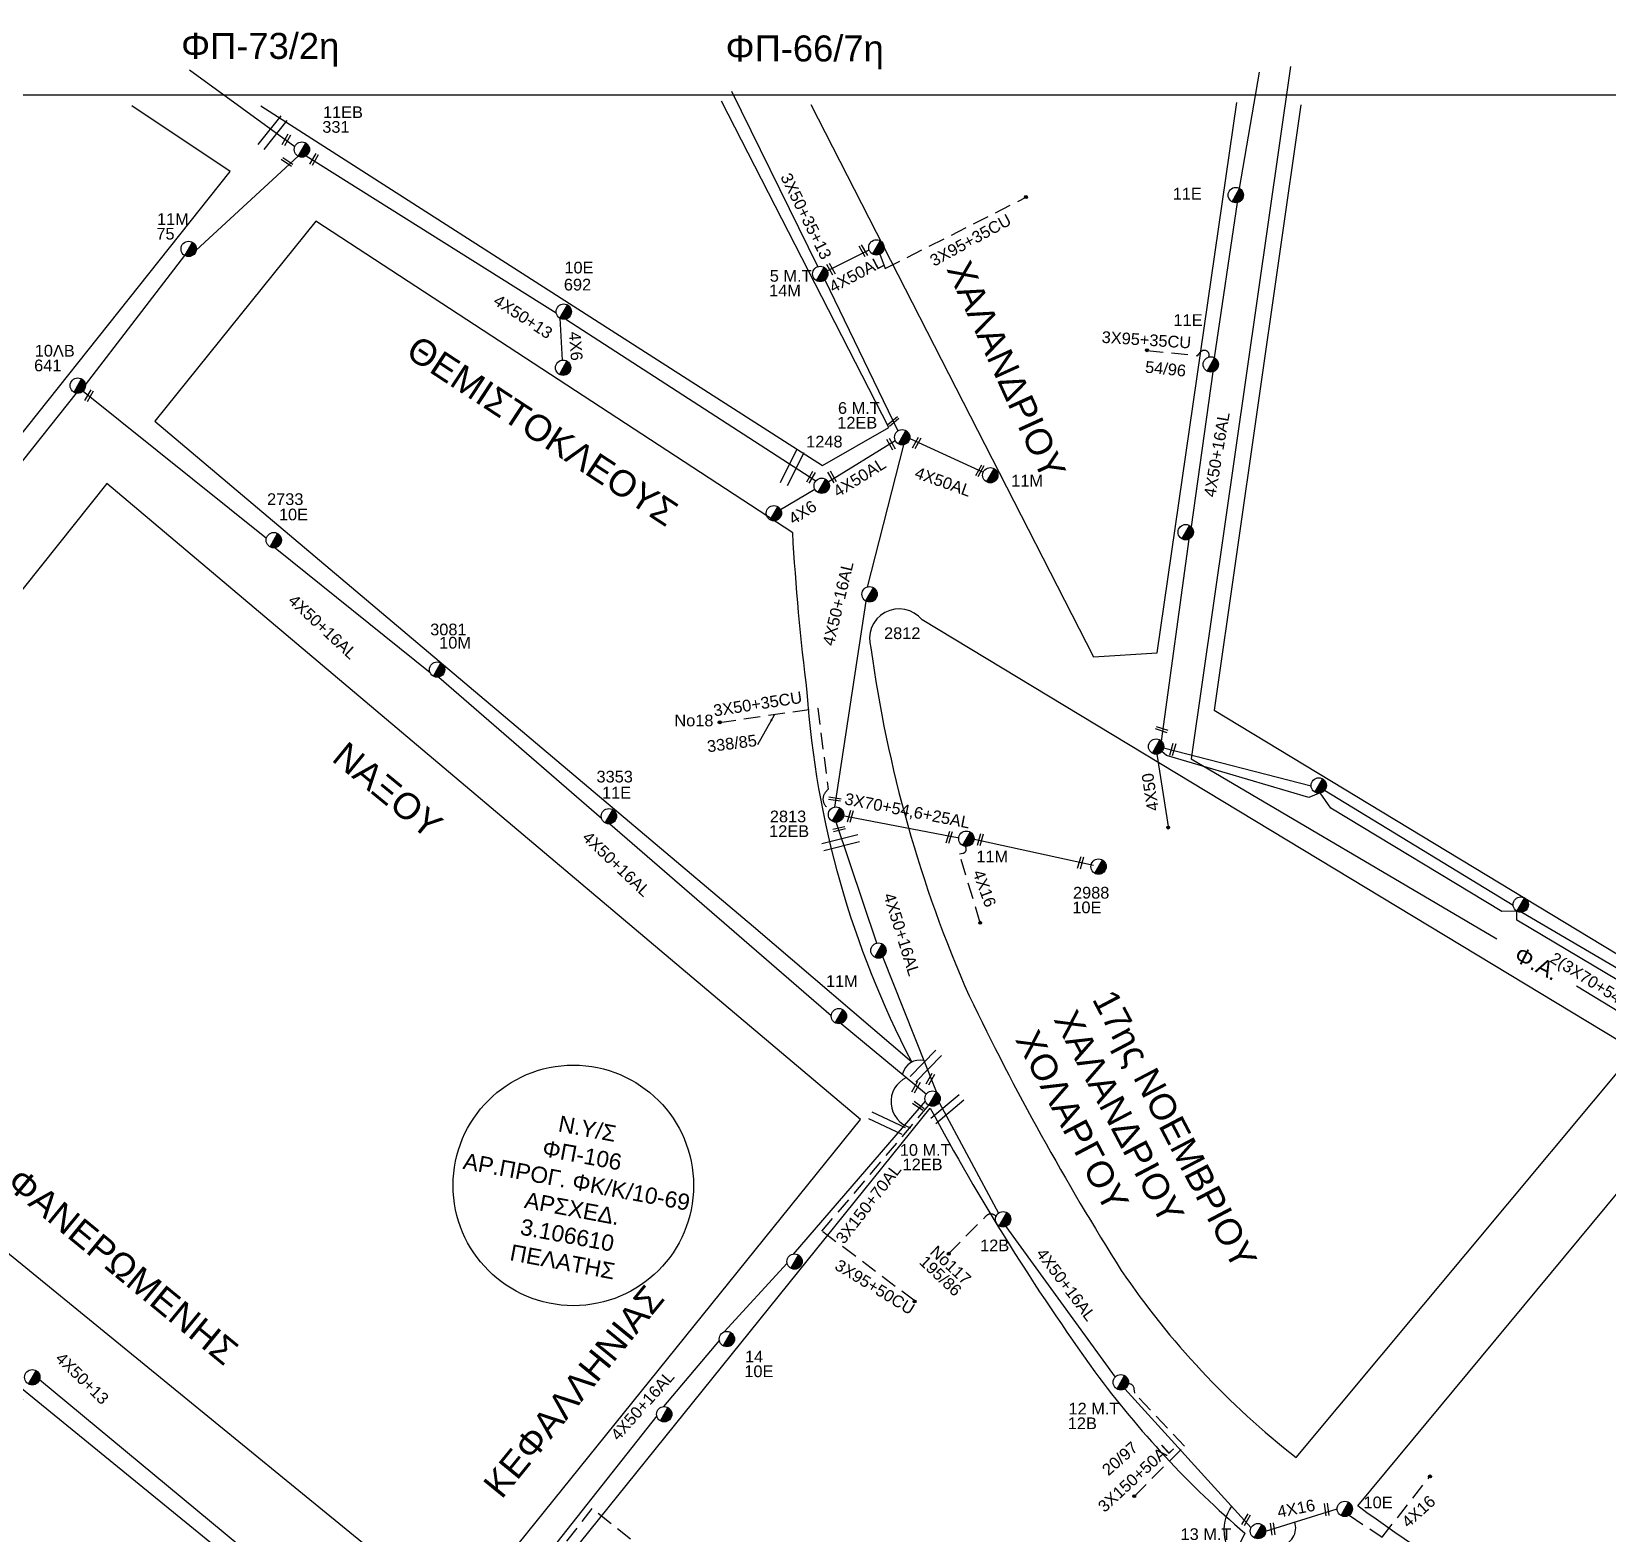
# Model space of a CAD drawing. Header units: millimetres. Extents: x 898 to 3196, y 765 to 1779.
# Drawn here: x 1107.4 to 1349.9, y 1546 to 1777.1 of the extents above; entities that cross this region are included whole.
import ezdxf
from ezdxf.enums import TextEntityAlignment as Align

# ---------------------------------------------------------------- set-up
doc = ezdxf.new("R2010")
doc.units = ezdxf.units.MM
doc.linetypes.add('DASHED', pattern=[19.05, 12.7, -6.35])
for name, color, linetype in [('Γέφυρες Εναερίου Δικτύου', 7, 'DASHED'), ('Γυμνά εναέρια ΧΤ (3Φ)   3x50+35CU', 7, 'Continuous'), ('Γυμνά εναέρια ΧΤ (3Φ)   4x35CU', 7, 'Continuous'), ('Γυμνά εναέρια ΧΤ (3Φ)   4x50AL', 7, 'Continuous'), ('Γυμνά εναέρια ΧΤ και ΦΟΠ (3Φ)   4x50+16AL', 7, 'Continuous'), ('Εναέρια παροχή ΧΤ 4x16', 7, 'SYN_LINE'), ('Επιγραφές - Σχήματα', 7, 'Continuous'), ('Καλώδια ΧΤ   3x150+50AL', 7, 'DASHED'), ('Καλώδια ΧΤ   3x150+70AL', 7, 'DASHED'), ('Καλώδια ΧΤ   3x50+35+13', 7, 'SYN_LINE'), ('Καλώδια ΧΤ   3x95+35CU', 7, 'DASHED'), ('Καλώδια ΧΤ   3x95+50CU', 7, 'DASHED'), ('Καλώδια ΧΤ   4x50+13', 7, 'SYN_LINE'), ('Καλώδια ΧΤ   4x50AL+13CU', 7, 'SYN_LINE'), ('Μηχανική τομή', 7, 'Continuous'), ('Στύλος ΦΜ', 7, 'Continuous'), ('Στύλος ΦΜ @ 1', 7, 'Continuous'), ('Συνδέσεις', 7, 'Continuous'), ('Συνεστραμμένα ΧΤ   3x70+54.6+25AL', 7, 'SYN_LINE'), ('Τομή', 7, 'Continuous'), ('Υπόβαθρο ΔΕΗ', 7, 'Continuous'), ('Υπόγεια καλώδια Παροχών ΧΤ   4x6', 7, 'DASHED')]:
    doc.layers.add(name, color=color, linetype=linetype)
doc.styles.add('ar', font='arial.ttf')
doc.styles.get("Standard").update_dxf_attribs({"font": 'arial.ttf'})
doc.linetypes.add('SYN_LINE', pattern='A,0.5,-0.0001,["/\\/\\/\\/",Standard,S=0.1,R=0,X=0,Y=-0.05],-0.25', length=0.7501)
doc.dimstyles.new('ISO-25', dxfattribs={"dimtxt": 2.5, "dimasz": 2.5, "dimexe": 1.25, "dimexo": 0.625, "dimtad": 1, "dimtxsty": 'Standard', "dimcen": 2.5, "dimadec": 0, "dimazin": 0, "dimtfac": 1, "dimtmove": 0, "dimatfit": 3, "dimfxl": 1, "dimarcsym": 0})

# ---------------------------------------------------------------- blocks, each defined once
blk = doc.blocks.new('ΥΠΑΡΧΩΝ ΤΣΙΜΕΝΤΕΝΙΟΣ ΣΤΥΛΟΣ')
at = {"layer": 'Στύλος ΦΜ'}
blk.add_hatch(color=7, dxfattribs=at).paths.add_polyline_path([(-1.29, -2.28, 0.574793), (2.62, 0, 0.268822), (1.3, 2.27)])
at = {"layer": 'Στύλος ΦΜ', "color": 7}
blk.add_line((-1.29, -2.28), (1.3, 2.27), dxfattribs=at)
blk.add_circle((0, 0), 2.62, dxfattribs=at)
at = {"layer": 'Στύλος ΦΜ', "flags": 4}
for tag, p in [('ΑΡΙΘΜΟΣ', (-4.68, 8.05)), ('ΤΥΠΟΣ', (-4.91, 3.03))]:
    blk.add_attdef(tag, p, '', height=4, dxfattribs=at)
blk = doc.blocks.new('ΤΟΜΗ')
at = {"layer": 'Τομή', "ltscale": 40}
for p, q in [((-5.68, 0), (5.68, 0)), ((5.68, -2.33), (-5.68, -2.33))]:
    blk.add_line(p, q, dxfattribs=at)
blk = doc.blocks.new('A$C76D1674A')
at = {"layer": 'Τομή', "xscale": 0.5, "yscale": 0.5, "zscale": 0.5}
blk.add_blockref('ΤΟΜΗ', (2.84, 1.17), dxfattribs=at)
blk = doc.blocks.new('ΜΗΧΑΝΙΚΗ ΤΟΜΗ')
at = {"layer": 'Μηχανική τομή', "ltscale": 40}
for p, q in [((-1.89, 0.78), (1.89, 0.78)), ((1.89, 0), (-1.89, 0))]:
    blk.add_line(p, q, dxfattribs=at)
blk = doc.blocks.new('_ΣΥΝΔΕΣΗ')
at = {"layer": 'Συνδέσεις', "linetype": 'SYN_LINE', "ltscale": 40}
blk.add_hatch(color=256, dxfattribs=at).paths.add_polyline_path([(0.5, -0.01, 1), (-0.5, -0.01, 1)])
at = {"layer": 'Συνδέσεις'}
blk.add_circle((0, -0.01), 0.5, dxfattribs=at)

msp = doc.modelspace()

# ---------------------------------------------------------------- linework, layer by layer
at = {"layer": 'Γέφυρες Εναερίου Δικτύου', "color": 2, "ltscale": 0.2}
msp.add_lwpolyline([(1248.51, 1589.05), (1254.31, 1594.88, -0.44329), (1255.82, 1594.81, -1.023108)], format="xyb", dxfattribs=at)
at = {"layer": 'Γυμνά εναέρια ΧΤ (3Φ)   3x50+35CU', "color": 1, "linetype": 'DASHED', "ltscale": 0.2}
msp.add_lwpolyline([(1213.27, 1670.8), (1228.39, 1672.99), (1230, 1660.55), (1229.6, 1660.08, 0.538968), (1230.36, 1657.44, 3.641489)], format="xyb", dxfattribs=at)
at = {"layer": 'Γυμνά εναέρια ΧΤ (3Φ)   4x35CU', "color": 6, "linetype": 'SYN_LINE', "ltscale": 15}
msp.add_lwpolyline([(1280.59, 1665.91), (1282.37, 1654.48)], dxfattribs=at)
at = {"layer": 'Γυμνά εναέρια ΧΤ (3Φ)   4x50AL', "color": 1, "linetype": 'Continuous'}
for points in [[(1229.85, 1740.26), (1236.3, 1743.51)], [(1242.55, 1714.45), (1253.86, 1709.27)], [(1230.01, 1707.8), (1240.33, 1714.15)]]:
    msp.add_lwpolyline(points, dxfattribs=at)
at = {"layer": 'Γυμνά εναέρια ΧΤ και ΦΟΠ (3Φ)   4x50+16AL', "color": 6}
for points in [[(1293.31, 1752.94), (1296.34, 1770.84)], [(1289.45, 1726.88), (1292.98, 1750.77)], [(1285.88, 1700.86), (1289.24, 1724.74)], [(1281.27, 1667.93), (1285.53, 1699)]]:
    msp.add_lwpolyline(points, dxfattribs=at)
at = {"layer": 'Γυμνά εναέρια ΧΤ και ΦΟΠ (3Φ)   4x50+16AL', "color": 30, "linetype": 'Continuous'}
for points in [[(1115.39, 1721.77), (1143.57, 1699.12)], [(1144.93, 1697.67), (1168.76, 1678.47)], [(1170.09, 1677.77), (1195.14, 1656.07)], [(1196.43, 1655.2), (1230.48, 1625.69)], [(1237.48, 1636.85), (1231.25, 1655.45)], [(1246.65, 1613.95), (1238.39, 1634.72)], [(1231.98, 1624.48), (1245.11, 1613.63)]]:
    msp.add_lwpolyline(points, dxfattribs=at)
at = {"layer": 'Γυμνά εναέρια ΧΤ και ΦΟΠ (3Φ)   4x50+16AL', "color": 1, "linetype": 'Continuous'}
for points in [[(1241.58, 1713.49), (1236, 1691.62)], [(1235.79, 1689.47), (1230.96, 1657.77)]]:
    msp.add_lwpolyline(points, dxfattribs=at)
at = {"layer": 'Γυμνά εναέρια ΧΤ και ΦΟΠ (3Φ)   4x50+16AL', "color": 6, "linetype": 'Continuous'}
for points in [[(1244.95, 1612.55), (1224.61, 1589.02)], [(1223.68, 1587.6), (1214.02, 1577.05)], [(1213.26, 1575.76), (1204.66, 1565.54)], [(1203.62, 1564.13), (1186.71, 1542.68)]]:
    msp.add_lwpolyline(points, dxfattribs=at)
at = {"layer": 'Γυμνά εναέρια ΧΤ και ΦΟΠ (3Φ)   4x50+16AL', "color": 2, "linetype": 'Continuous'}
for points in [[(1247.07, 1612.33), (1256.22, 1595.32)], [(1257.32, 1593.26), (1274.16, 1570.09)], [(1275.62, 1568.27), (1295.07, 1546.9)]]:
    msp.add_lwpolyline(points, dxfattribs=at)
at = {"layer": 'Εναέρια παροχή ΧΤ 4x16', "color": 133, "linetype": 'DASHED', "ltscale": 0.2}
msp.add_lwpolyline([(1310.16, 1548.83), (1315.22, 1545.47), (1322.55, 1554.78)], dxfattribs=at)
at = {"layer": 'Εναέρια παροχή ΧΤ 4x16', "color": 133, "linetype": 'Continuous'}
msp.add_lwpolyline([(1297.31, 1546.39), (1308.32, 1549.83)], dxfattribs=at)
at = {"layer": 'Επιγραφές - Σχήματα', "color": 85, "linetype": 'Continuous'}
for points in [[(1301.12, 1771.69), (1285.83, 1665.17), (1332.87, 1637.49)], [(1345.14, 1630.29), (1526.06, 1520.33), (1497.62, 1461.64)]]:
    msp.add_lwpolyline(points, dxfattribs=at)
at = {"layer": 'Επιγραφές - Σχήματα'}
msp.add_lwpolyline([(939.73, 1767.32), (2955.99, 1767.32), (2955.99, 771.15), (939.73, 771.15)], close=True, dxfattribs=at)
at = {"layer": 'Επιγραφές - Σχήματα', "color": 1, "linetype": 'SYN_LINE', "ltscale": 20}
msp.add_lwpolyline([(1231.93, 1656.54), (1250.14, 1653.04)], dxfattribs=at)
at = {"layer": 'Επιγραφές - Σχήματα', "color": 1, "linetype": 'Continuous'}
msp.add_lwpolyline([(1252.24, 1652.87), (1270.82, 1648.82)], dxfattribs=at)
at = {"layer": 'Επιγραφές - Σχήματα', "color": 7, "linetype": 'DASHED', "ltscale": 0.2}
msp.add_lwpolyline([(1253.39, 1639.99), (1250.2, 1650.6), (1250.72, 1650.68)], dxfattribs=at)
msp.add_arc((1250.63, 1651.3), 0.628, 278.5295, 55.7915, dxfattribs=at)
at = {"layer": 'Επιγραφές - Σχήματα', "linetype": 'Continuous'}
for centre, radius, start, end in [((1244.13, 1616.11), 2.74, 77.4458, 167.2615), ((1243.79, 1612.42), 4.13, 114.7933, 254.0906), ((1297.12, 1546.56), 6.24, 143.8704, 238.1921), ((1299.28, 1546.85), 2.66, 272.5378, 21.4984)]:
    msp.add_arc(centre, radius, start, end, dxfattribs=at)
at = {"layer": 'Καλώδια ΧΤ   3x150+50AL', "color": 2, "ltscale": 0.2}
msp.add_lwpolyline([(1277.11, 1551.78), (1284.81, 1559.44), (1277.16, 1567.63), (1277.1, 1568.26, 0.392083), (1276.18, 1569.08, 4.355342)], format="xyb", dxfattribs=at)
at = {"layer": 'Καλώδια ΧΤ   3x150+70AL', "color": 30, "ltscale": 0.2}
msp.add_lwpolyline([(1229.05, 1592.53), (1245.48, 1611.91)], dxfattribs=at)
at = {"layer": 'Καλώδια ΧΤ   3x150+70AL', "color": 6, "ltscale": 0.2}
msp.add_lwpolyline([(1211.54, 1535.69), (1193.65, 1549.87), (1188.28, 1542.96), (1189, 1542.29, -1.124381), (1187.62, 1541.13, -2.944075)], format="xyb", dxfattribs=at)
at = {"layer": 'Καλώδια ΧΤ   3x50+35+13', "color": 1, "linetype": 'Continuous'}
for points in [[(1215.11, 1767.88), (1228.39, 1740.9)], [(1229.51, 1738.86), (1240.73, 1715.63)]]:
    msp.add_lwpolyline(points, dxfattribs=at)
at = {"layer": 'Καλώδια ΧΤ   3x95+35CU', "color": 1, "ltscale": 0.2}
msp.add_lwpolyline([(1237.97, 1742.83), (1238.76, 1740.6), (1260.44, 1751.57)], dxfattribs=at)
at = {"layer": 'Καλώδια ΧΤ   3x95+35CU', "color": 6, "ltscale": 0.2}
msp.add_lwpolyline([(1279.04, 1728.02), (1286.85, 1727.21), (1287.29, 1727.75, -0.856072), (1288.57, 1727, -0.968643)], format="xyb", dxfattribs=at)
at = {"layer": 'Καλώδια ΧΤ   3x95+50CU', "color": 30, "ltscale": 0.2}
msp.add_lwpolyline([(1243.38, 1581.76), (1229.05, 1592.53)], dxfattribs=at)
at = {"layer": 'Καλώδια ΧΤ   4x50+13', "color": 5, "linetype": 'Continuous'}
msp.add_lwpolyline([(1147.93, 1759.34), (1131.76, 1771.11)], dxfattribs=at)
at = {"layer": 'Καλώδια ΧΤ   4x50+13', "color": 30, "linetype": 'Continuous'}
for points in [[(1149.7, 1757.96), (1188.16, 1733.78)], [(1189.65, 1732.85), (1228.12, 1707.96)]]:
    msp.add_lwpolyline(points, dxfattribs=at)
at = {"layer": 'Καλώδια ΧΤ   4x50+13', "color": 85, "linetype": 'Continuous'}
msp.add_lwpolyline([(1108.68, 1569.72), (1143.82, 1540.56)], dxfattribs=at)
at = {"layer": 'Καλώδια ΧΤ   4x50AL+13CU', "color": 30, "linetype": 'Continuous'}
for points in [[(1132.77, 1743.43), (1148.45, 1757.9)], [(1115.73, 1722.7), (1131.03, 1742.6)], [(1102.06, 1705.99), (1114.34, 1721.44)]]:
    msp.add_lwpolyline(points, dxfattribs=at)
at = {"layer": 'Συνδέσεις'}
msp.add_circle((1190.8, 1599.57), 18.5, dxfattribs=at)
at = {"layer": 'Συνεστραμμένα ΧΤ   3x70+54.6+25AL', "color": 30, "ltscale": 20}
for points in [[(1305.71, 1659.94), (1303.95, 1659.26), (1282.06, 1665.73), (1281.33, 1666.3)], [(1335.98, 1641.74), (1333.66, 1641.71), (1307.34, 1657.62), (1305.71, 1659.94)], [(1366.48, 1623.54), (1365.21, 1623.01), (1335.95, 1640.4), (1335.98, 1641.74)]]:
    msp.add_lwpolyline(points, dxfattribs=at)
at = {"layer": 'Συνεστραμμένα ΧΤ   3x70+54.6+25AL', "color": 6, "ltscale": 20}
for points in [[(1281.61, 1666.86), (1304.31, 1661.02)], [(1306.39, 1660.35), (1335.39, 1642.66)], [(1336.74, 1641.6), (1365.88, 1624.51)]]:
    msp.add_lwpolyline(points, dxfattribs=at)
at = {"layer": 'Υπόβαθρο ΔΕΗ'}
for points in [[(1061.72, 1764.54), (993.6, 1670.55), (1041.54, 1634.21), (1089.66, 1694.83), (1138, 1755.56), (1122.85, 1765.62)], [(1142.71, 1765.62), (1229.13, 1710.3), (1239.31, 1716.16), (1213.57, 1766.35)], [(1227.31, 1765.83), (1270.81, 1680.86), (1280.61, 1681.51), (1292.88, 1766.14)], [(1302.74, 1765.81), (1289.39, 1672.66), (1377.2, 1619.57), (1443.11, 1580.7), (1485.44, 1553.72)], [(1119.03, 1707.55), (1055.86, 1628.33), (1172.91, 1532.76), (1234.99, 1609.71), (1119.03, 1707.55)], [(1047.21, 1615.74), (1043.68, 1478.48), (1127.7, 1476.91), (1163.53, 1521.3), (1080.48, 1588.98), (1047.21, 1615.74)]]:
    msp.add_lwpolyline(points, dxfattribs=at)
for points in [[(1224.55, 1699.97), (1151.18, 1747.89), (1126.39, 1717.15), (1218.53, 1639.42), (1242.88, 1618.58, -0.103652), (1226.78, 1675.43, -0.017004), (1224.55, 1699.97, -2.718452)], [(1302.02, 1557.71), (1354.21, 1620.25), (1244.45, 1686.56, 0.834839), (1236.58, 1682.28, 0.07045), (1251.69, 1628.75, 0.02871), (1275.1, 1586.5, 0.078178), (1302.02, 1557.71, 0.655257)], [(1311.48, 1550.27), (1364.58, 1614.25), (1508.48, 1528.1), (1508.31, 1520.51, -0.074946), (1437.71, 1510.31, -0.060429), (1360.66, 1524.33, -0.07756), (1311.48, 1550.27, -2.902324)], [(1178.71, 1528.32), (1245.7, 1611.47, 0.033031), (1271.03, 1570.91, 0.056488), (1294.13, 1546.06), (1254.59, 1465.1), (1178.71, 1528.32)]]:
    msp.add_lwpolyline(points, format="xyb", dxfattribs=at)
at = {"layer": 'Υπόγεια καλώδια Παροχών ΧΤ   4x6', "color": 30, "linetype": 'SYN_LINE', "ltscale": 8}
msp.add_lwpolyline([(1188.74, 1732.96), (1189.06, 1726.53)], dxfattribs=at)
at = {"layer": 'Υπόγεια καλώδια Παροχών ΧΤ   4x6', "color": 1, "linetype": 'SYN_LINE', "ltscale": 8}
msp.add_lwpolyline([(1222.68, 1703.55), (1227.95, 1706.66)], dxfattribs=at)

# ---------------------------------------------------------------- block references
at = {"layer": 'Γυμνά εναέρια ΧΤ και ΦΟΠ (3Φ)   4x50+16AL', "color": 30, "linetype": 'Continuous', "lineweight": 50}
for p, rotation in [((1143.2, 1758.94), 51.49177855772557), ((1223.7, 1707.19), 63.41474243980926), ((1229.33, 1651.04), 14.1681100215491), ((1243.48, 1615.49), 45.93507837923229), ((1246.55, 1609.03), 40.00577415218927), ((1236.23, 1609.81), 335.0261210514838)]:
    msp.add_blockref('A$C76D1674A', p, dxfattribs=dict(at, rotation=rotation))
at = {"layer": 'Μηχανική τομή'}
for p, xscale, yscale, zscale, rotation in [((1146.8, 1760.33), 0.4999999999999608, 0.4999999999999608, 0.4999999999999608, 60.25102283641273), ((1151.08, 1757.29), 0.4999999999999608, 0.4999999999999608, 0.4999999999999608, 60.25102283641273), ((1146.86, 1757.18), 0.4999999999998449, 0.4999999999998449, 0.4999999999998449, 145.8516770904736), ((1235.57, 1743.45), 0.4999999999999643, 0.4999999999999643, 0.4999999999999643, 119.6679366562232), ((1230.61, 1740.63), 0.4999999999999643, 0.4999999999999643, 0.4999999999999643, 119.6679366562232), ((1116.46, 1720.93), 0.4999999999999608, 0.4999999999999608, 0.4999999999999608, 60.25102283641273), ((1239.92, 1717.22), 0.4999999999998478, 0.4999999999998478, 0.4999999999998478, 219.974396002982), ((1239.84, 1713.71), 0.4999999999999643, 0.4999999999999643, 0.4999999999999643, 119.6679366562232), ((1243.8, 1713.68), 0.4999999999999554, 0.4999999999999554, 0.4999999999999554, 60.63565501963963), ((1227.51, 1708.42), 0.4999999999999608, 0.4999999999999608, 0.4999999999999608, 60.25102283641273), ((1230.78, 1708.66), 0.4999999999999643, 0.4999999999999643, 0.4999999999999643, 119.6679366562232), ((1253.51, 1709.42), 0.4999999999999554, 0.4999999999999554, 0.4999999999999554, 60.63565501963963), ((1281.26, 1669.51), 0.4999999999999712, 0.4999999999999712, 0.4999999999999712, 341.8937397173168), ((1283.2, 1666.57), 0.4999999999999748, 0.4999999999999748, 0.4999999999999748, 73.2579071315334), ((1230.98, 1658.81), 0.4999999999999547, 0.4999999999999547, 0.4999999999999547, 350.7551053368227), ((1233.6, 1656.29), 0.4999999999999748, 0.4999999999999748, 0.4999999999999748, 73.2579071315334), ((1231.75, 1654.19), 0.4999999999999535, 0.4999999999999535, 0.4999999999999535, 13.00104594110473), ((1248.81, 1653.07), 0.4999999999999748, 0.4999999999999748, 0.4999999999999748, 73.2579071315334), ((1253.6, 1652.71), 0.4999999999999748, 0.4999999999999748, 0.4999999999999748, 73.2579071315334), ((1269.03, 1649.15), 0.4999999999999748, 0.4999999999999748, 0.4999999999999748, 73.2579071315334), ((1243.69, 1614.58), 0.4999999999999608, 0.4999999999999608, 0.4999999999999608, 60.25102283641273), ((1245.89, 1615.83), 0.4999999999999608, 0.4999999999999608, 0.4999999999999608, 60.25102283641273), ((1243.77, 1611.65), 0.5000000000000688, 0.5000000000000688, 0.5000000000000688, 325.0557028400188), ((1306.9, 1549.75), 0.4999999999999764, 0.4999999999999764, 0.4999999999999764, 97.6522100815161), ((1294.47, 1548.03), 0.4999999999999608, 0.4999999999999608, 0.4999999999999608, 60.25102283641273), ((1298.58, 1546.75), 0.4999999999999764, 0.4999999999999764, 0.4999999999999764, 97.6522100815161)]:
    msp.add_blockref('ΜΗΧΑΝΙΚΗ ΤΟΜΗ', p, dxfattribs=dict(at, xscale=xscale, yscale=yscale, zscale=zscale, rotation=rotation))
at = {"layer": 'Στύλος ΦΜ @ 1', "ltscale": 40}
ref = msp.add_blockref('ΥΠΑΡΧΩΝ ΤΣΙΜΕΝΤΕΝΙΟΣ ΣΤΥΛΟΣ', (1149.03, 1758.92), dxfattribs=dict(at, xscale=0.4499999999998181, yscale=0.4499999999998181, zscale=0.4499999999998181))
ref.add_attrib('ΤΥΠΟΣ', '331', (1152.17, 1761.5), dxfattribs={"layer": 'Στύλος ΦΜ', "height": 1.8, "flags": 4})
ref.add_attrib('ΑΡΙΘΜΟΣ', '11EB', (1152.27, 1763.76), dxfattribs={"layer": 'Στύλος ΦΜ', "height": 1.8, "flags": 4})
ref = msp.add_blockref('ΥΠΑΡΧΩΝ ΤΣΙΜΕΝΤΕΝΙΟΣ ΣΤΥΛΟΣ', (1292.72, 1751.92), dxfattribs=dict(at, xscale=0.4499999999998181, yscale=0.4499999999998181, zscale=0.4499999999998181))
ref.add_attrib('ΤΥΠΟΣ', '11E', (1283.02, 1751.23), dxfattribs={"layer": 'Στύλος ΦΜ', "height": 1.8, "flags": 4})
ref = msp.add_blockref('ΥΠΑΡΧΩΝ ΤΣΙΜΕΝΤΕΝΙΟΣ ΣΤΥΛΟΣ', (1131.61, 1743.63), dxfattribs=dict(at, xscale=0.4499999999998181, yscale=0.4499999999998181, zscale=0.4499999999998181))
ref.add_attrib('ΤΥΠΟΣ', '75', (1126.64, 1745.07), dxfattribs={"layer": 'Στύλος ΦΜ', "height": 1.8, "flags": 4})
ref.add_attrib('ΑΡΙΘΜΟΣ', '11M', (1126.74, 1747.33), dxfattribs={"layer": 'Στύλος ΦΜ', "height": 1.8, "flags": 4})
at = {"layer": 'Στύλος ΦΜ @ 1', "ltscale": 40, "xscale": 0.4499999999998181, "yscale": 0.4499999999998181, "zscale": 0.4499999999998181}
for p in [(1237.42, 1743.87), (1189.22, 1725.36), (1221.65, 1702.98), (1285.01, 1700.06), (1280.46, 1667.08), (1305.48, 1661.09), (1336.56, 1642.77), (1237.74, 1635.7), (1224.83, 1587.86), (1204.77, 1564.37)]:
    msp.add_blockref('ΥΠΑΡΧΩΝ ΤΣΙΜΕΝΤΕΝΙΟΣ ΣΤΥΛΟΣ', p, dxfattribs=at)
at = {"layer": 'Στύλος ΦΜ @ 1', "ltscale": 40}
ref = msp.add_blockref('ΥΠΑΡΧΩΝ ΤΣΙΜΕΝΤΕΝΙΟΣ ΣΤΥΛΟΣ', (1189.32, 1733.98), dxfattribs=dict(at, xscale=0.4499999999998181, yscale=0.4499999999998181, zscale=0.4499999999998181))
ref.add_attrib('ΤΥΠΟΣ', '692', (1189.34, 1737.24), dxfattribs={"layer": 'Στύλος ΦΜ', "height": 1.8, "flags": 4})
ref.add_attrib('ΑΡΙΘΜΟΣ', '10E', (1189.42, 1739.86), dxfattribs={"layer": 'Στύλος ΦΜ', "height": 1.8, "flags": 4})
ref = msp.add_blockref('ΥΠΑΡΧΩΝ ΤΣΙΜΕΝΤΕΝΙΟΣ ΣΤΥΛΟΣ', (1228.78, 1739.78), dxfattribs=dict(at, xscale=0.4499999999998181, yscale=0.4499999999998181, zscale=0.4499999999998181))
ref.add_attrib('ΤΥΠΟΣ', '14M', (1220.91, 1736.33), dxfattribs={"layer": 'Στύλος ΦΜ', "height": 1.8, "flags": 4})
ref.add_attrib('ΑΡΙΘΜΟΣ', '5 M.T', (1221.02, 1738.59), dxfattribs={"layer": 'Στύλος ΦΜ', "height": 1.8, "flags": 4})
ref = msp.add_blockref('ΥΠΑΡΧΩΝ ΤΣΙΜΕΝΤΕΝΙΟΣ ΣΤΥΛΟΣ', (1288.87, 1725.86), dxfattribs=dict(at, xscale=0.4499999999998181, yscale=0.4499999999998181, zscale=0.4499999999998181))
ref.add_attrib('ΤΥΠΟΣ', '11E', (1283.13, 1731.79), dxfattribs={"layer": 'Στύλος ΦΜ', "height": 1.8, "flags": 4})
ref = msp.add_blockref('ΥΠΑΡΧΩΝ ΤΣΙΜΕΝΤΕΝΙΟΣ ΣΤΥΛΟΣ', (1114.55, 1722.6), dxfattribs=dict(at, xscale=0.4499999999998181, yscale=0.4499999999998181, zscale=0.4499999999998181))
ref.add_attrib('ΤΥΠΟΣ', '641', (1107.83, 1724.81), dxfattribs={"layer": 'Στύλος ΦΜ', "height": 1.8, "flags": 4})
ref.add_attrib('ΑΡΙΘΜΟΣ', '10ΛB', (1107.93, 1727.07), dxfattribs={"layer": 'Στύλος ΦΜ', "height": 1.8, "flags": 4})
ref = msp.add_blockref('ΥΠΑΡΧΩΝ ΤΣΙΜΕΝΤΕΝΙΟΣ ΣΤΥΛΟΣ', (1241.39, 1714.66), dxfattribs=dict(at, xscale=0.4499999999998181, yscale=0.4499999999998181, zscale=0.4499999999998181))
ref.add_attrib('ΤΥΠΟΣ', '12EB', (1231.4, 1716), dxfattribs={"layer": 'Στύλος ΦΜ', "height": 1.8, "flags": 4})
ref.add_attrib('ΑΡΙΘΜΟΣ', '6 M.T', (1231.51, 1718.26), dxfattribs={"layer": 'Στύλος ΦΜ', "height": 1.8, "flags": 4})
ref = msp.add_blockref('ΥΠΑΡΧΩΝ ΤΣΙΜΕΝΤΕΝΙΟΣ ΣΤΥΛΟΣ', (1229.01, 1707.19), dxfattribs=dict(at, xscale=0.4499999999998181, yscale=0.4499999999998181, zscale=0.4499999999998181))
ref.add_attrib('ΤΥΠΟΣ', '1248', (1226.62, 1713.09), dxfattribs={"layer": 'Στύλος ΦΜ', "height": 1.8, "flags": 4})
ref = msp.add_blockref('ΥΠΑΡΧΩΝ ΤΣΙΜΕΝΤΕΝΙΟΣ ΣΤΥΛΟΣ', (1254.95, 1708.82), dxfattribs=dict(at, xscale=0.4499999999998181, yscale=0.4499999999998181, zscale=0.4499999999998181))
ref.add_attrib('ΤΥΠΟΣ', '11M', (1258.17, 1707.08), dxfattribs={"layer": 'Στύλος ΦΜ', "height": 1.8, "flags": 4})
ref = msp.add_blockref('ΥΠΑΡΧΩΝ ΤΣΙΜΕΝΤΕΝΙΟΣ ΣΤΥΛΟΣ', (1144.71, 1698.83), dxfattribs=dict(at, xscale=0.4499999999998181, yscale=0.4499999999998181, zscale=0.4499999999998181))
ref.add_attrib('ΤΥΠΟΣ', '10E', (1145.5, 1701.88), dxfattribs={"layer": 'Στύλος ΦΜ', "height": 1.8, "flags": 4})
ref.add_attrib('ΑΡΙΘΜΟΣ', '2733', (1143.67, 1704.24), dxfattribs={"layer": 'Στύλος ΦΜ', "height": 1.8, "flags": 4})
ref = msp.add_blockref('ΥΠΑΡΧΩΝ ΤΣΙΜΕΝΤΕΝΙΟΣ ΣΤΥΛΟΣ', (1236.37, 1690.5), dxfattribs=dict(at, xscale=0.4499999999998181, yscale=0.4499999999998181, zscale=0.4499999999998181))
ref.add_attrib('ΤΥΠΟΣ', '2812', (1238.6, 1683.62), dxfattribs={"layer": 'Στύλος ΦΜ', "height": 1.8, "flags": 4})
ref = msp.add_blockref('ΥΠΑΡΧΩΝ ΤΣΙΜΕΝΤΕΝΙΟΣ ΣΤΥΛΟΣ', (1169.84, 1678.92), dxfattribs=dict(at, xscale=0.4499999999998181, yscale=0.4499999999998181, zscale=0.4499999999998181))
ref.add_attrib('ΤΥΠΟΣ', '10M', (1170.15, 1682.15), dxfattribs={"layer": 'Στύλος ΦΜ', "height": 1.8, "flags": 4})
ref.add_attrib('ΑΡΙΘΜΟΣ', '3081', (1168.77, 1684.19), dxfattribs={"layer": 'Στύλος ΦΜ', "height": 1.8, "flags": 4})
ref = msp.add_blockref('ΥΠΑΡΧΩΝ ΤΣΙΜΕΝΤΕΝΙΟΣ ΣΤΥΛΟΣ', (1196.27, 1656.37), dxfattribs=dict(at, xscale=0.4499999999998181, yscale=0.4499999999998181, zscale=0.4499999999998181))
ref.add_attrib('ΤΥΠΟΣ', '11E', (1195.21, 1659.09), dxfattribs={"layer": 'Στύλος ΦΜ', "height": 1.8, "flags": 4})
ref.add_attrib('ΑΡΙΘΜΟΣ', '3353', (1194.36, 1661.56), dxfattribs={"layer": 'Στύλος ΦΜ', "height": 1.8, "flags": 4})
ref = msp.add_blockref('ΥΠΑΡΧΩΝ ΤΣΙΜΕΝΤΕΝΙΟΣ ΣΤΥΛΟΣ', (1231.21, 1656.62), dxfattribs=dict(at, xscale=0.4499999999998181, yscale=0.4499999999998181, zscale=0.4499999999998181))
ref.add_attrib('ΤΥΠΟΣ', '12EB', (1220.92, 1653.17), dxfattribs={"layer": 'Στύλος ΦΜ', "height": 1.8, "flags": 4})
ref.add_attrib('ΑΡΙΘΜΟΣ', '2813', (1221.03, 1655.43), dxfattribs={"layer": 'Στύλος ΦΜ', "height": 1.8, "flags": 4})
ref = msp.add_blockref('ΥΠΑΡΧΩΝ ΤΣΙΜΕΝΤΕΝΙΟΣ ΣΤΥΛΟΣ', (1251.26, 1652.91), dxfattribs=dict(at, xscale=0.4499999999998181, yscale=0.4499999999998181, zscale=0.4499999999998181))
ref.add_attrib('ΤΥΠΟΣ', '11M', (1252.8, 1649.26), dxfattribs={"layer": 'Στύλος ΦΜ', "height": 1.8, "flags": 4})
ref = msp.add_blockref('ΥΠΑΡΧΩΝ ΤΣΙΜΕΝΤΕΝΙΟΣ ΣΤΥΛΟΣ', (1271.6, 1648.61), dxfattribs=dict(at, xscale=0.4499999999998181, yscale=0.4499999999998181, zscale=0.4499999999998181))
ref.add_attrib('ΤΥΠΟΣ', '10E', (1267.57, 1641.44), dxfattribs={"layer": 'Στύλος ΦΜ', "height": 1.8, "flags": 4})
ref.add_attrib('ΑΡΙΘΜΟΣ', '2988', (1267.67, 1643.7), dxfattribs={"layer": 'Στύλος ΦΜ', "height": 1.8, "flags": 4})
ref = msp.add_blockref('ΥΠΑΡΧΩΝ ΤΣΙΜΕΝΤΕΝΙΟΣ ΣΤΥΛΟΣ', (1231.65, 1625.61), dxfattribs=dict(at, xscale=0.4499999999998181, yscale=0.4499999999998181, zscale=0.4499999999998181))
ref.add_attrib('ΤΥΠΟΣ', '11M', (1229.66, 1630.09), dxfattribs={"layer": 'Στύλος ΦΜ', "height": 1.8, "flags": 4})
ref = msp.add_blockref('ΥΠΑΡΧΩΝ ΤΣΙΜΕΝΤΕΝΙΟΣ ΣΤΥΛΟΣ', (1246.06, 1612.93), dxfattribs=dict(at, xscale=0.4499999999998181, yscale=0.4499999999998181, zscale=0.4499999999998181))
ref.add_attrib('ΤΥΠΟΣ', '12EB', (1241.45, 1601.9), dxfattribs={"layer": 'Στύλος ΦΜ', "height": 1.8, "flags": 4})
ref.add_attrib('ΑΡΙΘΜΟΣ', '10 M.T', (1241.02, 1604.13), dxfattribs={"layer": 'Στύλος ΦΜ', "height": 1.8, "flags": 4})
ref = msp.add_blockref('ΥΠΑΡΧΩΝ ΤΣΙΜΕΝΤΕΝΙΟΣ ΣΤΥΛΟΣ', (1256.91, 1594.36), dxfattribs=dict(at, xscale=0.4499999999998181, yscale=0.4499999999998181, zscale=0.4499999999998181))
ref.add_attrib('ΤΥΠΟΣ', '12B', (1253.38, 1589.44), dxfattribs={"layer": 'Στύλος ΦΜ', "height": 1.8, "flags": 4})
ref = msp.add_blockref('ΥΠΑΡΧΩΝ ΤΣΙΜΕΝΤΕΝΙΟΣ ΣΤΥΛΟΣ', (1214.42, 1575.94), dxfattribs=dict(at, xscale=0.4499999999998181, yscale=0.4499999999998181, zscale=0.4499999999998181))
ref.add_attrib('ΤΥΠΟΣ', '10E', (1217.1, 1570.08), dxfattribs={"layer": 'Στύλος ΦΜ', "height": 1.8, "flags": 4})
ref.add_attrib('ΑΡΙΘΜΟΣ', '14', (1217.21, 1572.35), dxfattribs={"layer": 'Στύλος ΦΜ', "height": 1.8, "flags": 4})
ref = msp.add_blockref('ΥΠΑΡΧΩΝ ΤΣΙΜΕΝΤΕΝΙΟΣ ΣΤΥΛΟΣ', (1107.55, 1570.06), dxfattribs=dict(at, xscale=0.4499999999998181, yscale=0.4499999999998181, zscale=0.4499999999998181))
ref.add_attrib('ΤΥΠΟΣ', '10E', (1099.87, 1563.85), dxfattribs={"layer": 'Στύλος ΦΜ', "height": 1.8, "flags": 4})
ref.add_attrib('ΑΡΙΘΜΟΣ', '2908', (1100.67, 1566.11), dxfattribs={"layer": 'Στύλος ΦΜ', "height": 1.8, "flags": 4})
ref = msp.add_blockref('ΥΠΑΡΧΩΝ ΤΣΙΜΕΝΤΕΝΙΟΣ ΣΤΥΛΟΣ', (1275.03, 1569.29), dxfattribs=dict(at, xscale=0.4499999999998181, yscale=0.4499999999998181, zscale=0.4499999999998181))
ref.add_attrib('ΤΥΠΟΣ', '12B', (1266.87, 1562.08), dxfattribs={"layer": 'Στύλος ΦΜ', "height": 1.8, "flags": 4})
ref.add_attrib('ΑΡΙΘΜΟΣ', '12 M.T', (1266.98, 1564.34), dxfattribs={"layer": 'Στύλος ΦΜ', "height": 1.8, "flags": 4})
ref = msp.add_blockref('ΥΠΑΡΧΩΝ ΤΣΙΜΕΝΤΕΝΙΟΣ ΣΤΥΛΟΣ', (1309.49, 1549.81), dxfattribs=dict(at, xscale=0.4499999999998181, yscale=0.4499999999998181, zscale=0.4499999999998181))
ref.add_attrib('ΤΥΠΟΣ', '10E', (1312.37, 1549.91), dxfattribs={"layer": 'Στύλος ΦΜ', "height": 1.8, "flags": 4})
ref = msp.add_blockref('ΥΠΑΡΧΩΝ ΤΣΙΜΕΝΤΕΝΙΟΣ ΣΤΥΛΟΣ', (1296.13, 1546.39), dxfattribs=dict(at, xscale=0.4499999999998181, yscale=0.4499999999998181, zscale=0.4499999999998181))
ref.add_attrib('ΤΥΠΟΣ', '12EB', (1284.11, 1542.77), dxfattribs={"layer": 'Στύλος ΦΜ', "height": 1.8, "flags": 4})
ref.add_attrib('ΑΡΙΘΜΟΣ', '13 M.T', (1284.22, 1545.03), dxfattribs={"layer": 'Στύλος ΦΜ', "height": 1.8, "flags": 4})
at = {"layer": 'Συνδέσεις', "xscale": 0.4500000000000455, "yscale": 0.4500000000000455, "zscale": 0.4500000000000455}
for p in [(1260.42, 1751.62), (1279.04, 1728.05), (1213.31, 1670.81), (1282.31, 1654.62), (1253.39, 1639.98), (1248.55, 1589.06), (1243.29, 1581.73), (1322.6, 1554.82), (1277.1, 1551.77)]:
    msp.add_blockref('_ΣΥΝΔΕΣΗ', p, dxfattribs=at)

# ---------------------------------------------------------------- texts
at = {"layer": 'Γυμνά εναέρια ΧΤ (3Φ)   3x50+35CU', "linetype": 'Continuous'}
msp.add_text('3X50+35CU', height=1.8, rotation=8.783, dxfattribs=at).set_placement((1219.16, 1673.65), align=Align.MIDDLE)
at = {"layer": 'Γυμνά εναέρια ΧΤ (3Φ)   4x35CU', "linetype": 'Continuous'}
msp.add_text('4X50', height=1.8, rotation=98.6807, dxfattribs=at).set_placement((1279.54, 1660.07), align=Align.MIDDLE)
at = {"layer": 'Γυμνά εναέρια ΧΤ (3Φ)   4x50AL', "linetype": 'Continuous'}
for rotation, p in [(28.0014, (1234.3, 1739.74)), (31.983, (1234.82, 1708.49)), (340.494, (1247.69, 1707.82))]:
    msp.add_text('4X50AL', height=1.8, rotation=rotation, dxfattribs=at).set_placement(p, align=Align.MIDDLE)
at = {"layer": 'Γυμνά εναέρια ΧΤ και ΦΟΠ (3Φ)   4x50+16AL', "linetype": 'Continuous'}
for rotation, p in [(80.2337, (1289.79, 1712.01)), (76.5401, (1231.52, 1689.09)), (317.104, (1152.23, 1685.51)), (316.4499, (1197.44, 1649.02)), (287.4441, (1241.32, 1638.19)), (307.1032, (1266.61, 1584.33)), (48.453, (1201.43, 1565.72))]:
    msp.add_text('4X50+16AL', height=1.8, rotation=rotation, dxfattribs=at).set_placement(p, align=Align.MIDDLE)
at = {"layer": 'Εναέρια παροχή ΧΤ 4x16', "linetype": 'Continuous'}
for rotation, p in [(42.2251, (1320.82, 1549.42)), (11.0316, (1302, 1549.89))]:
    msp.add_text('4X16', height=1.8, rotation=rotation, dxfattribs=at).set_placement(p, align=Align.MIDDLE)
at = {"layer": 'Επιγραφές - Σχήματα', "linetype": 'Continuous', "attachment_point": 1, "style": 'ar'}
for s, insert, char_height, width in [('ΦΠ-73/2η', (1130.45, 1776.86), 4, 25.2338), ('ΦΠ-66/7η', (1214.22, 1776.47), 4, 25.2338), ('Νο18', (1206.34, 1671.99), 1.8, 8.3548)]:
    msp.add_mtext(s, dxfattribs=dict(at, insert=insert, char_height=char_height, width=width))
for s, insert, char_height, width, rotation in [('ΧΑΛΑΝΔΡΙΟΥ', (1251.79, 1742.23), 4, 25.2338, 294.4344), ('ΘΕΜΙΣΤΟΚΛΕΟΥΣ', (1166.98, 1730.55), 4, 25.2338, 326.7499), ('54/96', (1278.88, 1726.41), 1.8, 14.5872, 354.115), ('338/85', (1211.26, 1667.98), 1.8, 8.3548, 7.2958), ('ΝΑΞΟΥ', (1155.98, 1668.09), 4, 25.2338, 320.5904), ('3Χ70+54,6+25AL', (1232.76, 1659.98), 1.8, 21.2407, 348.9722), ('4Χ16', (1253.89, 1648.33), 1.8, 8.7778, 290.1227), ('17ης ΝΟΕΜΒΡΙΟΥ\\PΧΑΛΑΝΔΡΙΟΥ\\PΧΟΛΑΡΓΟΥ', (1274.07, 1630.1), 4, 50.0199, 297.73), ('ΦΑΝΕΡΩΜΕΝΗΣ', (1105.82, 1602.57), 4, 25.2338, 320.5904), ('195/86', (1245.1, 1588.95), 1.8, 8.3548, 316.8523), ('Νο117', (1246.77, 1590.5), 1.8, 8.3548, 316.8523), ('ΚΕΦΑΛΛΗΝΙΑΣ', (1176.66, 1553.71), 4, 25.2338, 50.764), ('20/97', (1271.93, 1556.16), 1.8, 8.3548, 41.411)]:
    msp.add_mtext(s, dxfattribs=dict(at, insert=insert, char_height=char_height, width=width, rotation=rotation))
at = {"layer": 'Επιγραφές - Σχήματα', "color": 85, "linetype": 'Continuous', "insert": (1336.47, 1636.46), "char_height": 2.5, "width": 5.0748, "attachment_point": 1, "rotation": 332.5097, "style": 'ar'}
msp.add_mtext('Φ.A.', dxfattribs=at)
at = {"layer": 'Επιγραφές - Σχήματα', "insert": (1115.46, 1624.04), "char_height": 2.5, "width": 157.7424, "attachment_point": 1, "rotation": 349.43}
msp.add_mtext('\\pi74.597,t82.097;Ν.Υ/Σ\\P\\pi72.874,t80.374;ΦΠ-106\\P\\pi61.258,t68.758;ΑΡ.ΠΡΟΓ. ΦΚ/Κ/10-69\\P\\pi71.633,t79.133;ΑΡΣΧΕΔ.\\P\\pi71.745,t79.245;3.106610\\P\\pi70.915,t78.415;ΠΕΛΑΤΗΣ', dxfattribs=at)
at = {"layer": 'Καλώδια ΧΤ   3x150+50AL', "linetype": 'Continuous'}
msp.add_text('3X150+50AL', height=1.8, rotation=42.5281, dxfattribs=at).set_placement((1277.3, 1554.77), align=Align.MIDDLE)
at = {"layer": 'Καλώδια ΧΤ   3x150+70AL', "linetype": 'Continuous'}
msp.add_text('3X150+70AL', height=1.8, rotation=52.2816, dxfattribs=at).set_placement((1236.19, 1596.76), align=Align.MIDDLE)
at = {"layer": 'Καλώδια ΧΤ   3x50+35+13', "linetype": 'Continuous'}
msp.add_text('3X50+35+13', height=1.8, rotation=296.3406, dxfattribs=at).set_placement((1226.61, 1748.67), align=Align.MIDDLE)
at = {"layer": 'Καλώδια ΧΤ   3x95+35CU', "linetype": 'Continuous'}
for rotation, p in [(28.7537, (1251.9, 1744.98)), (356.301, (1278.97, 1729.65))]:
    msp.add_text('3X95+35CU', height=1.8, rotation=rotation, dxfattribs=at).set_placement(p, align=Align.MIDDLE)
at = {"layer": 'Καλώδια ΧΤ   3x95+50CU', "linetype": 'Continuous'}
msp.add_text('3X95+50CU', height=1.8, rotation=328.4651, dxfattribs=at).set_placement((1237.19, 1583.95), align=Align.MIDDLE)
at = {"layer": 'Καλώδια ΧΤ   4x50+13', "linetype": 'Continuous'}
for rotation, p in [(326.8676, (1183.07, 1733.22)), (315.6911, (1115.25, 1569.9))]:
    msp.add_text('4X50+13', height=1.8, rotation=rotation, dxfattribs=at).set_placement(p, align=Align.MIDDLE)
at = {"layer": 'Συνεστραμμένα ΧΤ   3x70+54.6+25AL', "linetype": 'Continuous'}
msp.add_text('2(3X70+54.6+25AL)', height=1.8, rotation=328.0442, dxfattribs=at).set_placement((1350.87, 1628.62), align=Align.MIDDLE)
at = {"layer": 'Υπόγεια καλώδια Παροχών ΧΤ   4x6', "linetype": 'Continuous'}
for rotation, p in [(274.6147, (1191.17, 1728.68)), (32.8729, (1226.06, 1703.11))]:
    msp.add_text('4X6', height=1.8, rotation=rotation, dxfattribs=at).set_placement(p, align=Align.MIDDLE)

# ---------------------------------------------------------------- leaders
at = {"layer": 'Επιγραφές - Σχήματα', "ltscale": 40}
msp.add_leader([(1221.71, 1671.92), (1219.15, 1667.36)], dimstyle='ISO-25', override={"dimasz": 1, "dimtad": 0}, dxfattribs=at)

doc.saveas('drawing.dxf')
